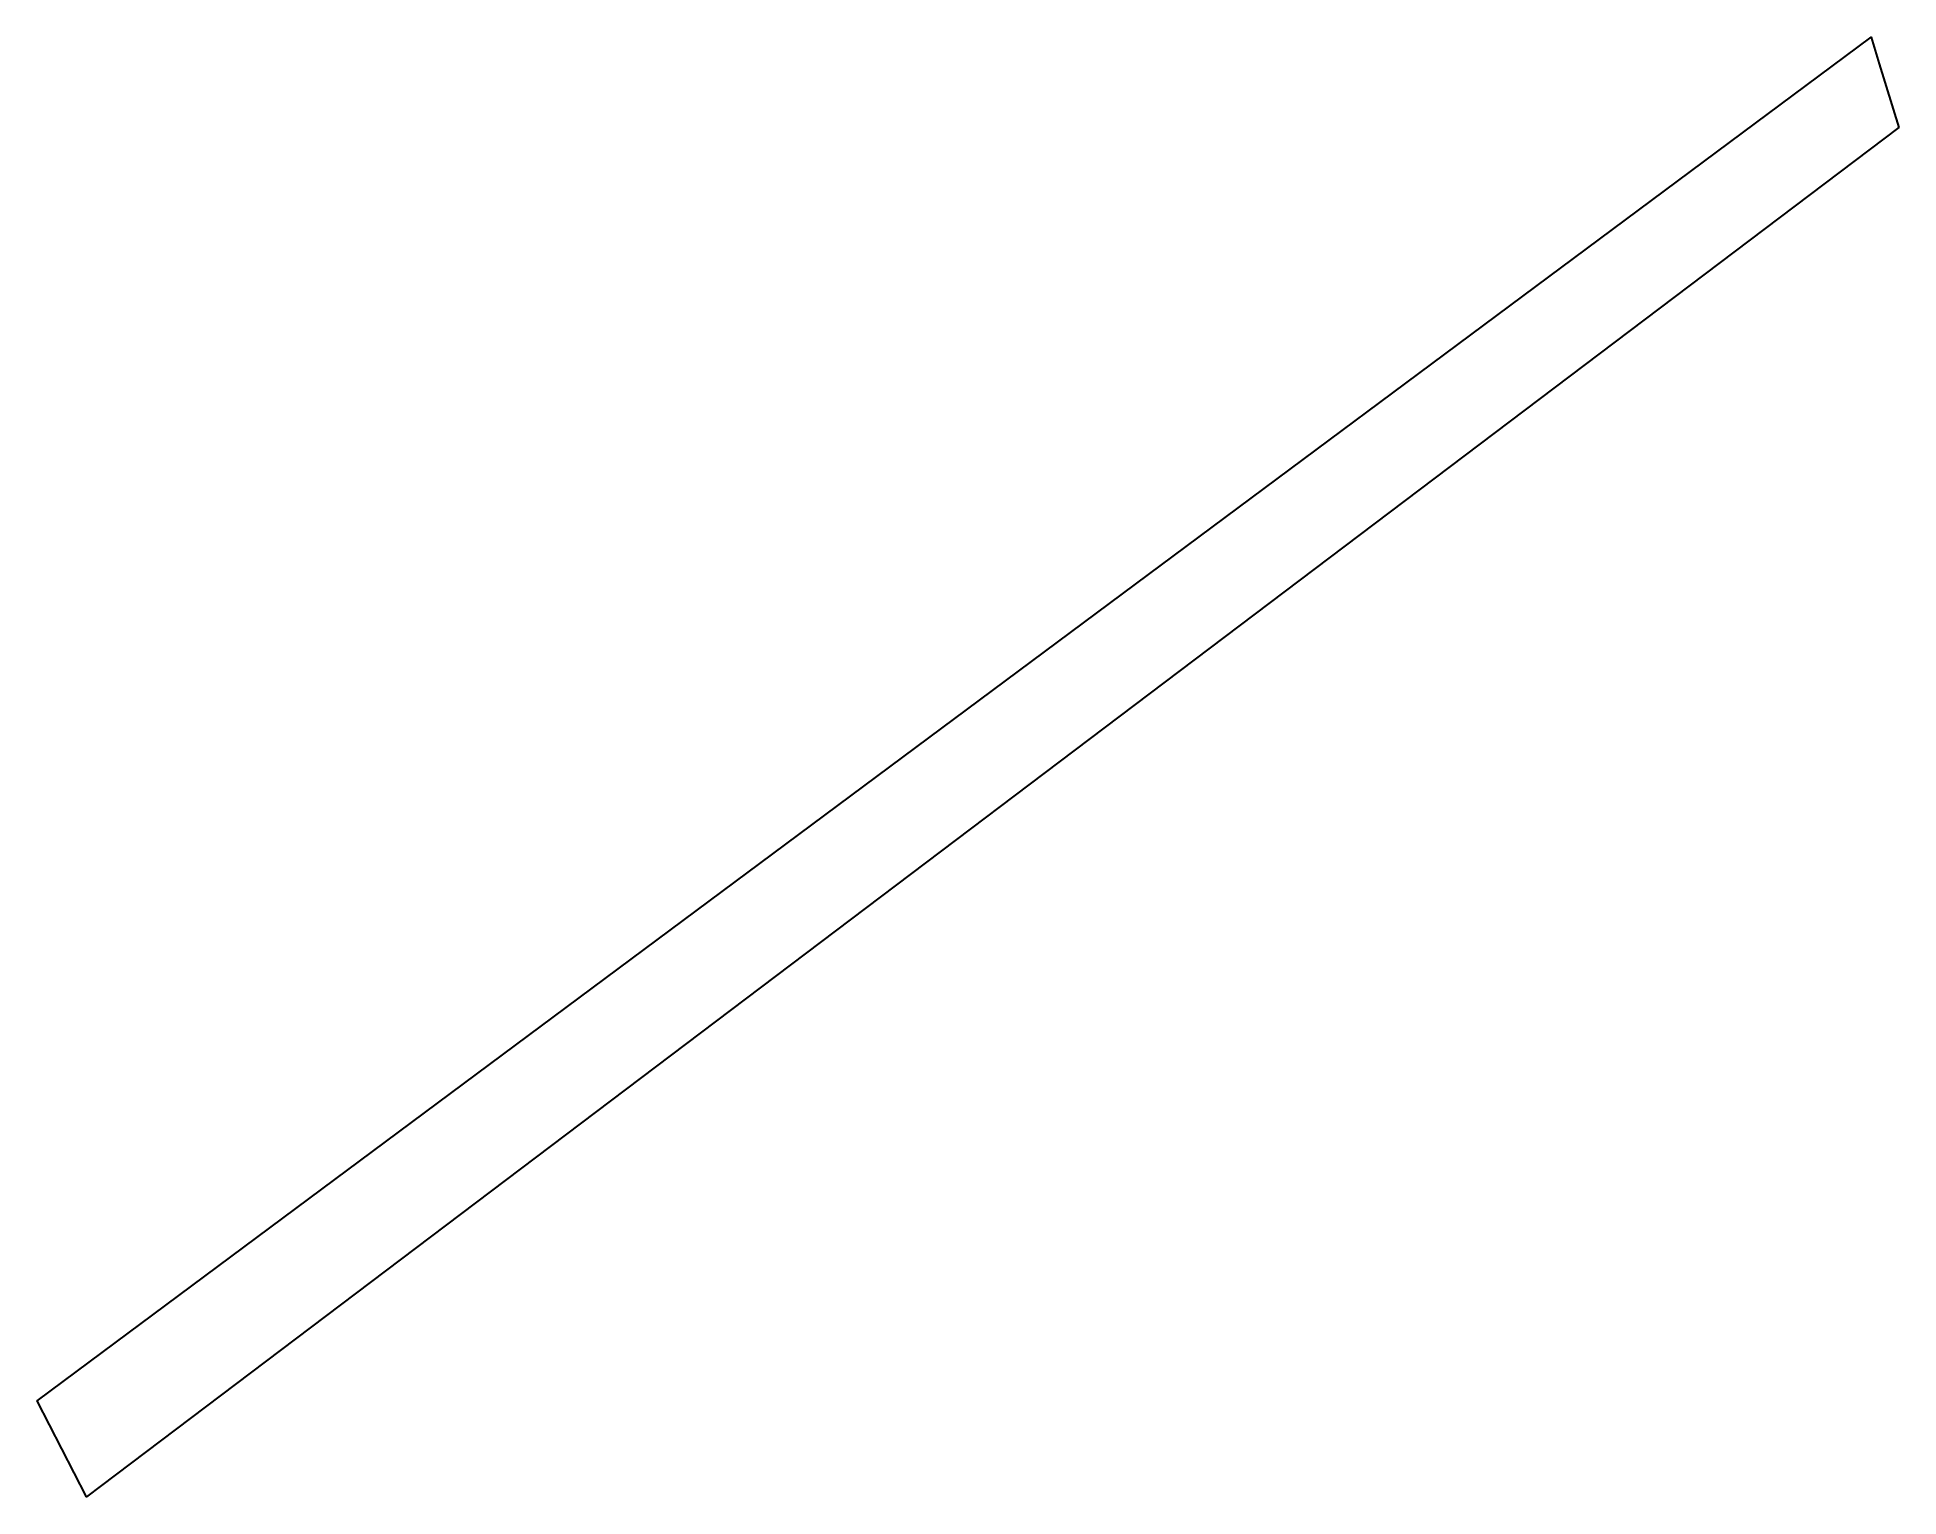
# Model space of a CAD drawing. Extents: x 613845 to 613964, y 646781 to 646874.
import ezdxf

# ---------------------------------------------------------------- set-up
doc = ezdxf.new("R2010")
doc.units = 0
doc.layers.add('_PARCELA_NOU_feb2025', color=50, linetype='Continuous')

msp = doc.modelspace()

# ---------------------------------------------------------------- linework, layer by layer
at = {"layer": '_PARCELA_NOU_feb2025'}
msp.add_lwpolyline([(613963.615125268, 646867.774470704), (613963.615125268, 646867.774470704), (613848.244583176, 646780.601563341), (613845.1175, 646786.7075), (613961.856414824, 646873.519911991), (613962.374, 646871.83)], close=True, dxfattribs=at)

doc.saveas('drawing.dxf')
